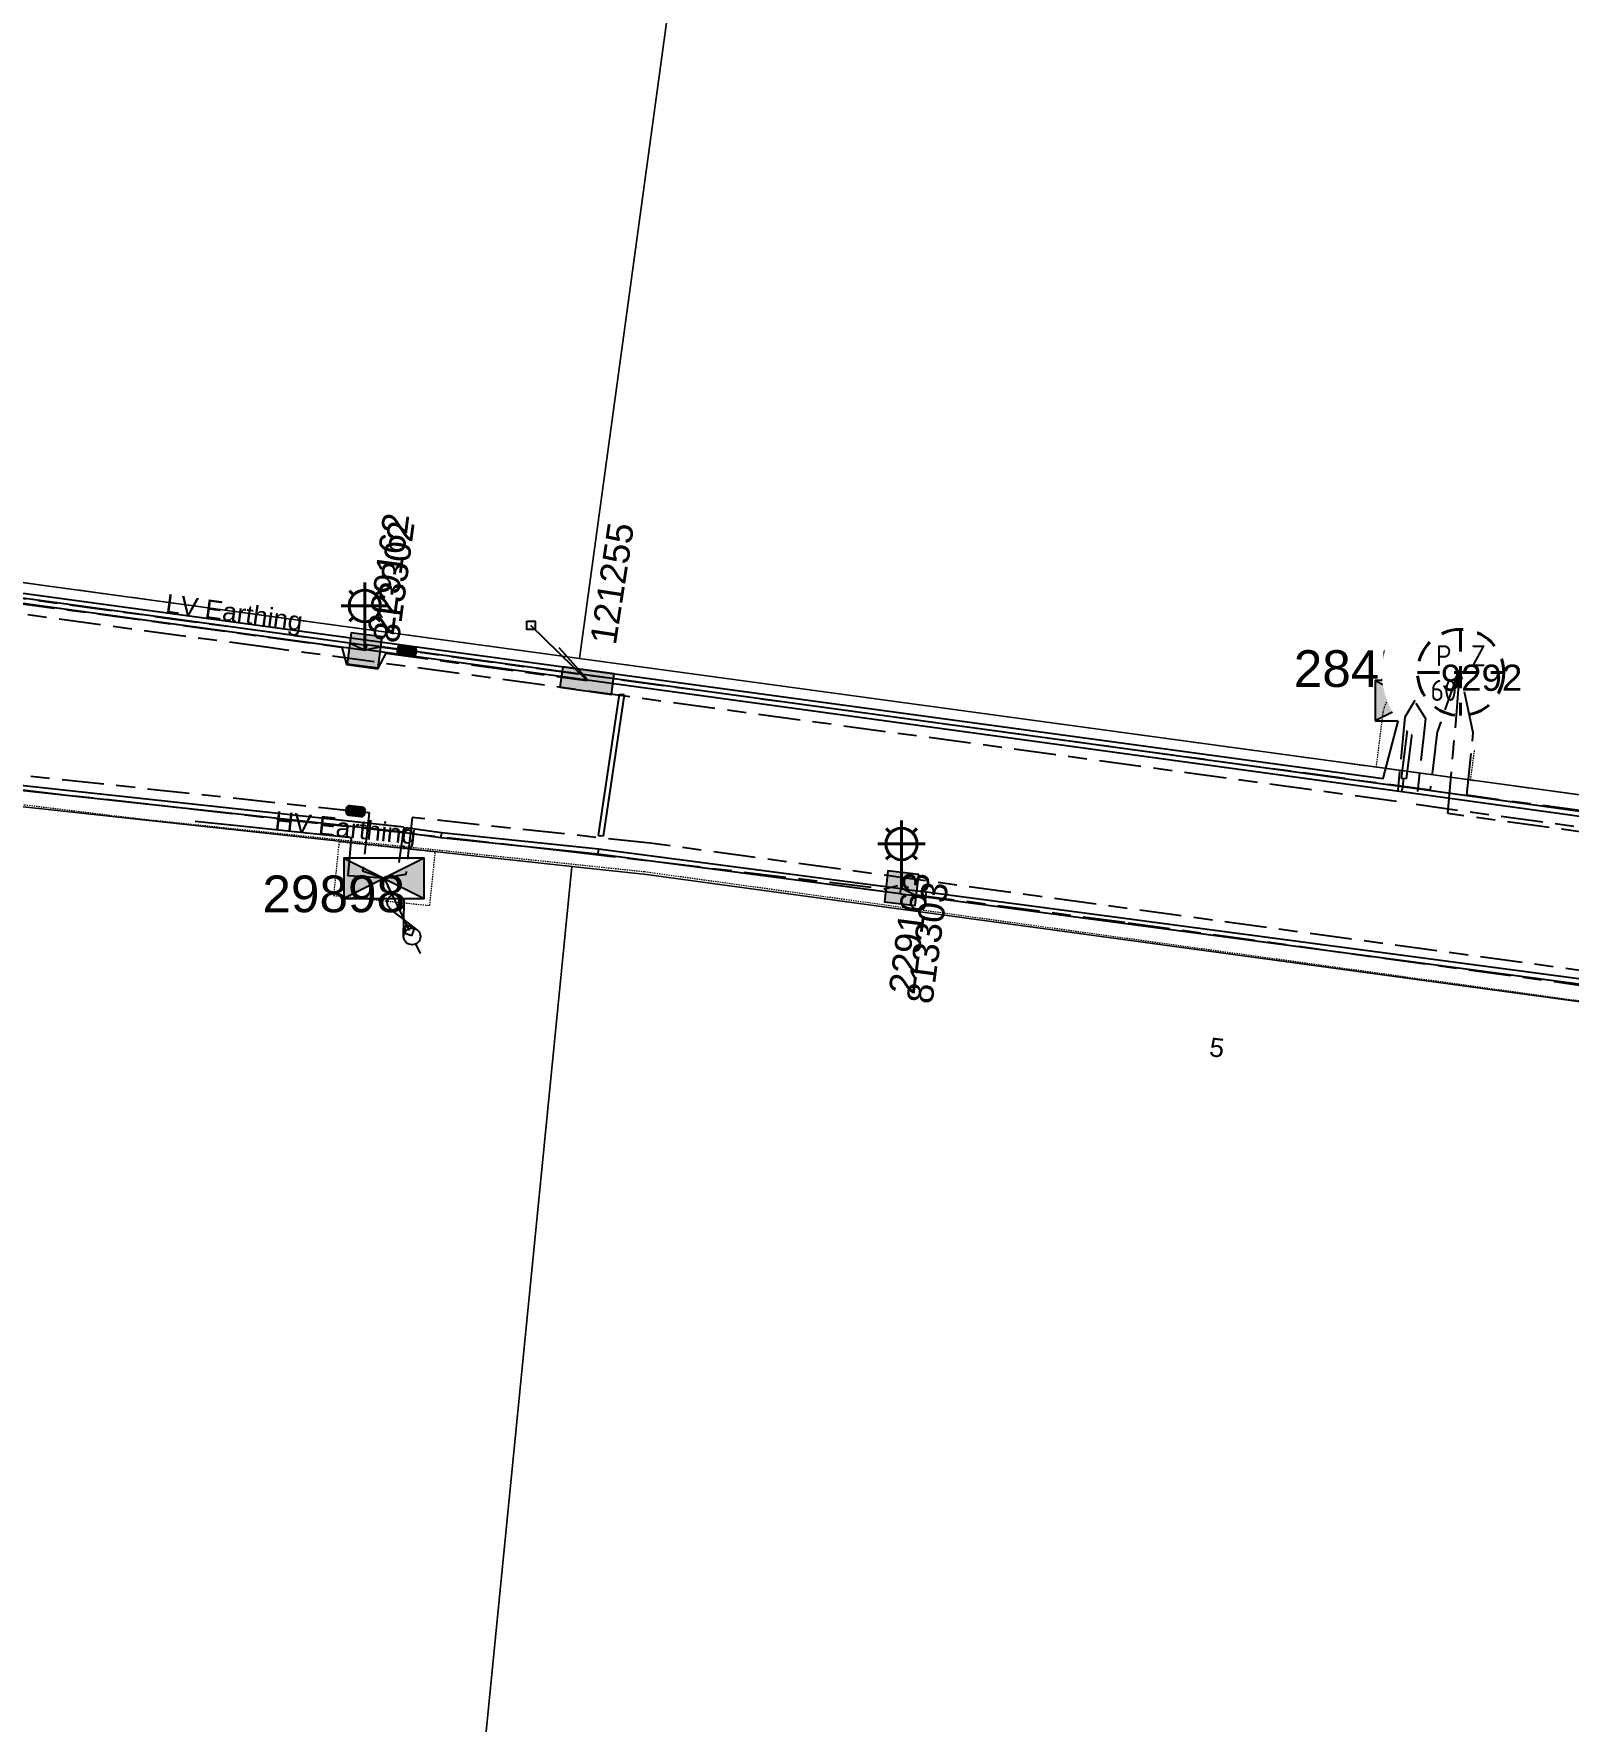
# Model space of a CAD drawing. Header units: metres. Extents: x 302931 to 308644, y 6253878 to 6257414.
# Drawn here: x 307536.4 to 307682.7, y 6255175.6 to 6255336.5 of the extents above; entities that cross this region are included whole.
import ezdxf
from ezdxf.enums import TextEntityAlignment as Align

# ---------------------------------------------------------------- set-up
doc = ezdxf.new("R2010")
doc.units = ezdxf.units.M
for name, pattern in [('Cable Exist UG', [8.2, 4, -1.2, 1.8, -1.2]), ('Dash', [5, 3, -2]), ('HIDDEN', [0.375, 0.25, -0.125]), ('HIDDEN2', [0.1875, 0.125, -0.0625])]:
    doc.linetypes.add(name, pattern=pattern)
doc.layers.get('0').update_dxf_attribs({"color": 6})
doc.layers.add('Cadastre Land Parcels_SP_EXT', color=9, linetype='Continuous', lineweight=5)
doc.layers.add('Cadastre Other Property_SP_EXT', color=9, linetype='HIDDEN', lineweight=5)
for name, color, linetype in [('Duct_SP_EXT', 7, 'Continuous'), ('Equip_HV_EXT', 7, 'Continuous'), ('Equip_LV_EXT', 7, 'Continuous'), ('Equip_SL_EXT', 7, 'Continuous'), ('Equip_SP_SL_EXT', 7, 'Continuous'), ('Mains_HV_EXT', 7, 'Continuous'), ('Mains_LV_EXT', 7, 'Continuous'), ('Mains_SL_EXT', 7, 'Continuous'), ('Services_SP_EXT', 7, 'Continuous'), ('Sub_SP_EXT', 7, 'Continuous'), ('SupportsUG_SP_LV_EXT', 7, 'Continuous'), ('SupportsUG_SP_LV_SL_EXT', 7, 'Continuous'), ('Trench_SP_EXT', 7, 'Continuous')]:
    doc.layers.add(name, color=color, linetype=linetype)
doc.styles.add('COLUMN_LABEL', font='arial.ttf')
doc.styles.add('iecARIAL', font='arial.ttf', dxfattribs={"height": 2})
doc.styles.add('IESYMBOL1', font='isocp.shx')
doc.styles.add('POLE_LABEL', font='arial.ttf')
doc.styles.add('SLCP_LABEL', font='arial.ttf', dxfattribs={"height": 3.5})
doc.styles.get("Standard").update_dxf_attribs({"font": 'arial.ttf'})
doc.linetypes.add('Cable E UG', pattern='A,6,-0.5,["E",Standard,S=1.7,R=0,X=0.5,Y=-1],-2.9', length=9.4)

# ---------------------------------------------------------------- blocks, each defined once
blk = doc.blocks.new('SUB_PADMOUNT_EXT')
for points in [[(0, 0), (-3.84, 1.92), (-3.84, -1.92)], [(0, 0), (3.84, 1.92), (3.84, -1.92)]]:
    blk.add_hatch(color=256).paths.add_polyline_path(points)
for p, q in [((3.84, 1.92), (-3.84, -1.92)), ((-3.84, 1.92), (3.84, -1.92))]:
    blk.add_line(p, q)
blk.add_lwpolyline([(-3.84, -1.92), (3.84, -1.92), (3.84, 1.92), (-3.84, 1.92)], close=True)
for tag, height, flags, p in [('ASSET_NUM', 3.5, 8, (2, 2)), ('STREET_CODE', 0.2, 9, (1.5, 0)), ('CONSTRUCTED_VOLTAGE', 0.2, 9, (1.5, -0.2)), ('OPERATING_VOLTAGE', 0.2, 9, (1.5, -0.6)), ('ORIENTATION', 0.2, 9, (1.5, -0.8)), ('OWNED_BY', 0.2, 9, (1.5, -1)), ('OPERATED_BY', 0.2, 9, (1.5, -1.2)), ('SECONDARY_VOLTAGE', 0.2, 9, (1.5, -1.6)), ('NO_PHASES', 0.2, 9, (1.5, -0.4)), ('MAINTAINED_BY', 0.2, 9, (1.5, -1.4)), ('STATE', 0.2, 9, (1.5, -1.8)), ('SUBSTATION_TYPE', 0.2, 9, (1.5, -2.2)), ('STREETNAME', 0.2, 9, (1.5, -3)), ('SUBURB', 0.2, 9, (1.5, -3.2)), ('PARENT', 0.2, 9, (1.5, -2)), ('USAGE', 0.2, 9, (1.5, -2.4)), ('LEGEND', 0.2, 9, (1.5, -2.6)), ('LOCATION', 0.2, 9, (1.5, -2.8)), ('Z', 0.2, 1, (1.5, -3.6)), ('NOTES', 0.2, 9, (1.5, -3.4))]:
    blk.add_attdef(tag, text='', height=height, dxfattribs=dict(flags=flags)).set_placement(p, align=Align.MIDDLE_LEFT)
blk = doc.blocks.new('COLUMN_EXT')
blk.add_hatch(color=256).paths.add_polyline_path([(-1.49, 1.48), (-1.49, -1.49), (1.48, -1.49), (1.48, 1.48)])
blk.add_lwpolyline([(-1.49, -1.49), (1.48, -1.49), (1.48, 1.48), (-1.49, 1.48)], close=True)
for tag, height, style, flags, p in [('ASSET_NUM', 2.5, 'COLUMN_LABEL', 8, (2, 2)), ('STRUCTURE_PLANT_NUMBER', 0.2, 'POLE_LABEL', 9, (1.81, 0.03)), ('STREET_CODE', 0.2, 'COLUMN_LABEL', 9, (1.81, -0.2))]:
    blk.add_attdef(tag, text='', height=height, dxfattribs=dict(style=style, flags=flags)).set_placement(p, align=Align.MIDDLE_LEFT)
at = {"flags": 9}
for tag, p in [('COLUMN_TYPE', (1.81, -0.4)), ('OWNED_BY', (1.81, -0.6)), ('STATE', (1.81, -0.8)), ('USAGE', (1.81, -1)), ('STREETNAME', (1.81, -1.6)), ('LEGEND', (1.81, -1.2)), ('LOCATION', (1.81, -1.4)), ('SUBURB', (1.81, -1.8)), ('NOTES', (1.81, -2))]:
    blk.add_attdef(tag, text='', height=0.2, dxfattribs=at).set_placement(p, align=Align.MIDDLE_LEFT)
at = {"flags": 1}
blk.add_attdef('Z', (1.81, -2.35), '', height=0.2, dxfattribs=at)
blk = doc.blocks.new('PILLAR_EXT')
blk.add_hatch(color=256).paths.add_polyline_path([(-2.475, 0.99), (-2.475, -0.99), (2.475, -0.99), (2.475, 0.99)])
blk.add_lwpolyline([(-2.475, -0.99), (2.475, -0.99), (2.475, 0.99), (-2.475, 0.99)], close=True)
at = {"style": 'iecARIAL', "flags": 8}
blk.add_attdef('ASSET_NUM', (1.5, 3.5), '', height=2.5, dxfattribs=at)
for tag, p, flags in [('OWNED_BY', (0, -0.2), 9), ('STATE', (0, -0.4), 9), ('SUPPORT_TYPE', (0, -0.6), 9), ('STREETNAME', (0, -1.8), 9), ('USAGE', (0, -0.8), 9), ('LEGEND', (0, -1), 9), ('LOCATION', (0, -1.2), 9), ('NOTES', (0, -1.4), 9), ('PARENT', (0, -1.6), 9), ('SUBURB', (0, -2), 1)]:
    blk.add_attdef(tag, p, '', height=0.2, dxfattribs=dict(flags=flags))
blk = doc.blocks.new('SL_LANTERN_EXT')
at = {"lineweight": 40}
for p, q in [((0, 1.97), (0, 6.47)), ((-1.46, 5.68), (-1.06, 5.28)), ((1.46, 5.68), (1.06, 5.28)), ((-2.25, 4.22), (2.25, 4.22)), ((-1.46, 2.76), (-1.06, 3.16)), ((0, 0), (0, 2.72)), ((1.46, 2.76), (1.06, 3.16))]:
    blk.add_line(p, q, dxfattribs=at)
blk.add_circle((0, 4.22), 1.5, dxfattribs=at)
at = {"style": 'iecARIAL', "flags": 8}
blk.add_attdef('ASSET_NUM', (1.5, 1.5), '', height=2.5, dxfattribs=at)
for tag, p, height, flags in [('OPERATING_VOLTAGE', (0.98, -1.65), 0.2, 9), ('CONSTRUCTED_VOLTAGE', (0.98, -0.65), 0.2, 9), ('CONTROL_TYPE', (0.98, -0.85), 0.2, 9), ('LANTERN_PURPOSE', (0.98, -1.05), 0.2, 9), ('LANTERN_TYPE', (0.98, -1.25), 0.2, 9), ('NO_PHASES', (0.98, -1.45), 0.2, 9), ('LNUMBER', (2.18, -3.25), 2.5, 8), ('ORIENTATION', (0.98, -1.85), 0.2, 9), ('OWNED_BY', (0.98, -2.05), 0.2, 9), ('STATE', (0.98, -2.25), 0.2, 9), ('USAGE', (0.98, -2.45), 0.2, 9), ('CEXIST', (0.98, -2.65), 0.2, 9), ('CNEW', (0.98, -2.85), 0.2, 9), ('CNUMBER', (0.98, -3.05), 0.2, 9), ('CREMOVE', (0.98, -3.25), 0.2, 9), ('CREPLACE', (0.98, -3.45), 0.2, 9), ('LKINGHEIGHT', (0.98, -3.65), 0.2, 9), ('LBRACKET', (0.98, -3.85), 0.2, 9), ('LBRACKETVOCAB', (0.98, -4.05), 0.2, 9), ('LCATEGORY', (0.98, -4.25), 0.2, 9), ('LCHARGE1', (0.98, -4.45), 0.2, 9), ('LCHARGE1PERCENT', (0.98, -4.65), 0.2, 9), ('LCHARGE2', (0.98, -4.85), 0.2, 9), ('LCHARGE2PERCENT', (0.98, -5.05), 0.2, 9), ('LCHARGE3', (0.98, -5.25), 0.2, 9), ('LCHARGE3PERCENT', (0.98, -5.45), 0.2, 9), ('LEXIST', (0.98, -5.65), 0.2, 9), ('LLAMP', (0.98, -5.85), 0.2, 9), ('LLAMPVOCAB', (0.98, -6.05), 0.2, 9), ('LMAST', (0.98, -6.25), 0.2, 9), ('LMASTVOCAB', (0.98, -6.45), 0.2, 9), ('LNEW', (0.98, -6.65), 0.2, 9), ('LANTNUMBER', (0.98, -6.85), 0.2, 9), ('LOUTREACH', (0.98, -7.25), 0.2, 9), ('LOUTREACHVOCAB', (0.98, -7.45), 0.2, 9), ('LRATECODE', (0.98, -7.65), 0.2, 9), ('LREMOVE', (0.98, -7.85), 0.2, 9), ('LREPLACE', (0.98, -8.05), 0.2, 9), ('STREETNAME', (0.98, -9.25), 0.2, 9), ('SUBURB', (0.98, -9.45), 0.2, 1), ('LTYPE', (0.98, -8.25), 0.2, 9), ('LTYPEVOCAB', (0.98, -8.45), 0.2, 9), ('LEGEND', (0.98, -8.65), 0.2, 9), ('LOCATION', (0.98, -8.85), 0.2, 9), ('NOTES', (0.98, -9.05), 0.2, 9)]:
    blk.add_attdef(tag, p, '', height=height, dxfattribs=dict(flags=flags))
blk = doc.blocks.new('CCP_EXT')
at = {"flags": 9}
for tag, p in [('LIFE_SUPPORT', (0, -1.6)), ('STATE', (0, -1.8)), ('NOTES', (0, -2))]:
    blk.add_attdef(tag, text='', height=0.2, dxfattribs=at).set_placement(p, align=Align.MIDDLE_LEFT)
blk.add_wipeout([(0, 0.57), (0.57, 0), (0, -0.57), (-0.57, 0)])
blk.add_lwpolyline([(-0.57, 0), (0, 0.57), (0.57, 0), (0, -0.57), (-0.57, 0)])
at = {"flags": 1}
blk.add_attdef('Z', (0, 0), '', height=0.2, dxfattribs=at)
at = {"flags": 9}
for tag, p in [('CCP_TYPE', (0, 0)), ('CONSTRUCTED_VOLTAGE', (0, -0.2)), ('OPERATING_VOLTAGE', (0, -0.6)), ('ORIENTATION', (0, -0.8)), ('OWNED_BY', (0, -1)), ('NO_PHASES', (0, -0.4)), ('USAGE', (0, -1.2)), ('LEGEND', (0, -1.4))]:
    blk.add_attdef(tag, text='', height=0.2, dxfattribs=at).set_placement(p, align=Align.MIDDLE_LEFT)
blk = doc.blocks.new('SL_STJ_EXT')
h = blk.add_hatch(color=256)
edge = h.paths.add_edge_path()
edge.add_ellipse((-0.59, 0.13), major_axis=(0.226, 0.226), ratio=1, start_angle=45, end_angle=135)
edge.add_line((-0.91, 0.13), (-0.91, -0.13))
edge.add_ellipse((-0.59, -0.13), major_axis=(0.226, 0.226), ratio=1, start_angle=135, end_angle=225)
edge.add_line((-0.59, -0.45), (0.59, -0.45))
edge.add_ellipse((0.59, -0.13), major_axis=(-0.226, 0.226), ratio=1, start_angle=135, end_angle=225)
edge.add_line((0.91, -0.13), (0.91, 0.13))
edge.add_ellipse((0.59, 0.13), major_axis=(-0.226, 0.226), ratio=1, start_angle=225, end_angle=315)
edge.add_line((0.59, 0.45), (-0.59, 0.45))
blk.add_lwpolyline([(-0.91, 0.13), (-0.91, -0.13, 0.414214), (-0.59, -0.45), (0.59, -0.45, 0.414214), (0.91, -0.13), (0.91, 0.13, 0.414214), (0.59, 0.45), (-0.59, 0.45, 0.414214)], format="xyb", close=True)
at = {"flags": 1}
blk.add_attdef('Z', (0, 0), '', height=0.2, dxfattribs=at)
at = {"flags": 9}
for tag, p in [('ORIENTATION', (0, 0)), ('USAGE', (0, -0.2)), ('LEGEND', (0, -0.4)), ('NOTES', (0, -0.6))]:
    blk.add_attdef(tag, text='', height=0.2, dxfattribs=at).set_placement(p, align=Align.MIDDLE_LEFT)
blk = doc.blocks.new('HV_STJ_EXT')
h = blk.add_hatch(color=256)
edge = h.paths.add_edge_path()
edge.add_ellipse((-0.59, 0.13), major_axis=(0.226, 0.226), ratio=1, start_angle=45, end_angle=135)
edge.add_line((-0.91, 0.13), (-0.91, -0.13))
edge.add_ellipse((-0.59, -0.13), major_axis=(0.226, 0.226), ratio=1, start_angle=135, end_angle=225)
edge.add_line((-0.59, -0.45), (0.59, -0.45))
edge.add_ellipse((0.59, -0.13), major_axis=(-0.226, 0.226), ratio=1, start_angle=135, end_angle=225)
edge.add_line((0.91, -0.13), (0.91, 0.13))
edge.add_ellipse((0.59, 0.13), major_axis=(-0.226, 0.226), ratio=1, start_angle=225, end_angle=315)
edge.add_line((0.59, 0.45), (-0.59, 0.45))
blk.add_lwpolyline([(-0.91, 0.13), (-0.91, -0.13, 0.414214), (-0.59, -0.45), (0.59, -0.45, 0.414214), (0.91, -0.13), (0.91, 0.13, 0.414214), (0.59, 0.45), (-0.59, 0.45, 0.414214)], format="xyb", close=True)
for tag, flags, p in [('ORIENTATION', 9, (1.5, 0)), ('Z', 1, (1.5, -0.8)), ('USAGE', 9, (1.5, -0.2)), ('LEGEND', 9, (1.5, -0.4)), ('NOTES', 9, (1.5, -0.6))]:
    blk.add_attdef(tag, text='', height=0.2, dxfattribs=dict(flags=flags)).set_placement(p, align=Align.MIDDLE_LEFT)
blk = doc.blocks.new('LV_UG_DFUSE_CLOSED_EXT')
for points in [[(1, 0), (0, 0)], [(5.04, 0.73), (2.16, -0.72)], [(5.05, -0.71), (2.16, 0.72)], [(6.2, 0.01), (7.2, 0.01)]]:
    blk.add_lwpolyline(points)
for centre in [(1.8, 0), (5.4, 0.01)]:
    blk.add_circle(centre, 0.8)
at = {"flags": 9}
for tag, p in [('ACTUAL_STATUS', (0, 0)), ('CONSTRUCTED_VOLTAGE', (0, -0.2)), ('OPERATING_VOLTAGE', (0, -0.6)), ('ORIENTATION', (0, -0.8)), ('STATE', (0, -1)), ('SWITCH_TYPE', (0, -1.2)), ('NO_PHASES', (0, -0.4)), ('USAGE', (0, -1.4)), ('NOTES', (0, -1.6))]:
    blk.add_attdef(tag, text='', height=0.2, dxfattribs=at).set_placement(p, align=Align.MIDDLE_LEFT)
at = {"flags": 1}
blk.add_attdef('Z', (0, 0), '', height=0.2, dxfattribs=at)
blk = doc.blocks.new('SLCP_ZELL_EXT')
blk.add_wipeout([(-0.24, 7.5), (-0.71, 7.47), (-1.17, 7.41), (-1.64, 7.32), (-2.09, 7.21), (-2.54, 7.06), (-2.98, 6.89), (-3.41, 6.69), (-3.82, 6.46), (-4.22, 6.21), (-4.6, 5.93), (-4.96, 5.63), (-5.31, 5.31), (-5.63, 4.96), (-5.93, 4.6), (-6.21, 4.22), (-6.46, 3.82), (-6.69, 3.41), (-6.89, 2.98), (-7.06, 2.54), (-7.21, 2.09), (-7.32, 1.64), (-7.41, 1.17), (-7.47, 0.71), (-7.5, 0.24), (-7.5, -0.24), (-7.47, -0.71), (-7.41, -1.17), (-7.32, -1.64), (-7.21, -2.09), (-7.06, -2.54), (-6.89, -2.98), (-6.69, -3.41), (-6.46, -3.82), (-6.21, -4.22), (-5.93, -4.6), (-5.63, -4.96), (-5.31, -5.31), (-4.96, -5.63), (-4.6, -5.93), (-4.22, -6.21), (-3.82, -6.46), (-3.41, -6.69), (-2.98, -6.89), (-2.54, -7.06), (-2.09, -7.21), (-1.64, -7.32), (-1.17, -7.41), (-0.71, -7.47), (-0.24, -7.5), (0.24, -7.5), (0.71, -7.47), (1.17, -7.41), (1.64, -7.32), (2.09, -7.21), (2.54, -7.06), (2.98, -6.89), (3.41, -6.69), (3.82, -6.46), (4.22, -6.21), (4.6, -5.93), (4.96, -5.63), (5.31, -5.31), (5.63, -4.96), (5.93, -4.6), (6.21, -4.22), (6.46, -3.82), (6.69, -3.41), (6.89, -2.98), (7.06, -2.54), (7.21, -2.09), (7.32, -1.64), (7.41, -1.17), (7.47, -0.71), (7.5, -0.24), (7.5, 0.24), (7.47, 0.71), (7.41, 1.17), (7.32, 1.64), (7.21, 2.09), (7.06, 2.54), (6.89, 2.98), (6.69, 3.41), (6.46, 3.82), (6.21, 4.22), (5.93, 4.6), (5.63, 4.96), (5.31, 5.31), (4.96, 5.63), (4.6, 5.93), (4.22, 6.21), (3.82, 6.46), (3.41, 6.69), (2.98, 6.89), (2.54, 7.06), (2.09, 7.21), (1.64, 7.32), (1.17, 7.41), (0.71, 7.47), (0.24, 7.5)])
at = {"linetype": 'Dash', "lineweight": 40, "ltscale": 0.7}
for p, q in [((0, 4.11), (0, -4.11)), ((-4.11, 0), (4.11, 0))]:
    blk.add_line(p, q, dxfattribs=at)
blk.add_circle((0, 0), 4.11, dxfattribs=at)
at = {"lineweight": 40, "style": 'IESYMBOL1'}
for s, p in [('P', (-1.6, 0)), ('Z', (1.7, 0)), ('60', (-1.61, -3.31))]:
    blk.add_text(s, height=2, dxfattribs=at).set_placement(p, align=Align.BOTTOM_CENTER)
at = {"style": 'SLCP_LABEL'}
for tag, height, flags, p in [('ASSET_NUM', 2.5, 8, (2, 2)), ('STREET_CODE', 0.2, 9, (0, -0.2))]:
    blk.add_attdef(tag, text='', height=height, dxfattribs=dict(at, flags=flags)).set_placement(p, align=Align.MIDDLE_LEFT)
at = {"flags": 1}
blk.add_attdef('Z', (0, 0), '', height=0.2, dxfattribs=at)
at = {"flags": 9}
for tag, p in [('CONSTRUCTED_VOLTAGE', (0, -0.4)), ('CONTROL_TYPE', (0, -0.6)), ('OPERATING_VOLTAGE', (0, -1)), ('ORIENTATION', (0, -1.2)), ('OWNED_BY', (0, -1.4)), ('NO_PHASES', (0, -0.8)), ('USAGE', (0, -1.6)), ('STATE', (0, -2)), ('LOCATION', (0, -1.8)), ('NOTES', (0, -2.2))]:
    blk.add_attdef(tag, text='', height=0.2, dxfattribs=at).set_placement(p, align=Align.MIDDLE_LEFT)

msp = doc.modelspace()

# ---------------------------------------------------------------- linework, layer by layer
at = {"layer": 'Cadastre Land Parcels_SP_EXT', "linetype": 'Continuous'}
for points in [[(307426.1, 6255299.06), (307588.42, 6255276.95), (307612.54, 6255453.27), (307580.92, 6255457.58), (307578.55, 6255440.19), (307348.19, 6255471.6)], [(307612.54, 6255453.27), (307588.42, 6255276.95), (307722.34, 6255258.7)], [(307722.34, 6255258.7), (307588.42, 6255276.95), (307426.1, 6255299.06)], [(307576.76, 6255147.05), (307587.67, 6255257.12), (307459.97, 6255271), (307426.09, 6255024.13)], [(307459.97, 6255271), (307587.67, 6255257.12), (307594.78, 6255256.35), (307689.9, 6255243.37)], [(307689.9, 6255243.37), (307594.78, 6255256.35), (307587.67, 6255257.12), (307576.76, 6255147.05)]]:
    msp.add_lwpolyline(points, dxfattribs=at)
at = {"layer": 'Cadastre Other Property_SP_EXT', "linetype": 'HIDDEN2'}
msp.add_lwpolyline([(307673.38, 6255265.37), (307674.02, 6255270.22), (307674.02, 6255270.22, 0.414202), (307671.49, 6255274.01), (307671.49, 6255274.01), (307668.8, 6255274.36), (307668.8, 6255274.36, 0.414221), (307665.01, 6255271.83), (307665.01, 6255271.83), (307664.36, 6255266.6), (307673.38, 6255265.37)], format="xyb", close=True, dxfattribs=at)
msp.add_lwpolyline([(307565.48, 6255259.45), (307564.95, 6255254.35), (307574.13, 6255253.39), (307574.66, 6255258.49), (307565.48, 6255259.45)], close=True, dxfattribs=at)
at = {"layer": 'Duct_SP_EXT'}
for p, q in [((307472.86, 6255290.79), (307568.03, 6255277.74)), ((307472.92, 6255291.27), (307568.1, 6255278.22)), ((307568.03, 6255277.74), (307568.06, 6255277.98)), ((307568.04, 6255277.76), (307568.07, 6255277.99)), ((307666.81, 6255264.22), (307568.04, 6255277.76)), ((307568.1, 6255278.22), (307568.06, 6255277.98)), ((307568.1, 6255278.23), (307568.07, 6255277.99)), ((307666.87, 6255264.7), (307568.1, 6255278.23)), ((307592.18, 6255273.54), (307590.19, 6255260.07)), ((307592.66, 6255273.47), (307590.66, 6255260)), ((307592.18, 6255273.54), (307592.42, 6255273.51)), ((307592.66, 6255273.47), (307592.42, 6255273.51)), ((307667.37, 6255270.33), (307666.75, 6255265.54)), ((307667.85, 6255270.27), (307667.22, 6255265.48)), ((307667.37, 6255270.33), (307667.61, 6255270.3)), ((307667.85, 6255270.27), (307667.61, 6255270.3)), ((307571.61, 6255260.38), (307499.69, 6255268.2)), ((307571.66, 6255260.86), (307499.74, 6255268.68)), ((307666.75, 6255265.54), (307666.99, 6255265.51)), ((307666.87, 6255264.7), (307666.84, 6255264.46)), ((307666.87, 6255264.7), (307666.84, 6255264.46)), ((307702.67, 6255259.73), (307666.87, 6255264.7)), ((307667.22, 6255265.48), (307666.99, 6255265.51)), ((307666.81, 6255264.22), (307666.84, 6255264.46)), ((307666.81, 6255264.22), (307666.84, 6255264.46)), ((307702.6, 6255259.25), (307666.81, 6255264.22)), ((307571.61, 6255260.38), (307571.64, 6255260.62)), ((307571.66, 6255260.86), (307571.64, 6255260.62)), ((307571.74, 6255260.31), (307571.77, 6255260.55)), ((307575.19, 6255259.84), (307571.74, 6255260.31)), ((307571.8, 6255260.79), (307571.77, 6255260.55)), ((307575.25, 6255260.32), (307571.8, 6255260.79)), ((307575.19, 6255259.84), (307575.22, 6255260.08)), ((307590.17, 6255258.28), (307575.19, 6255259.84)), ((307575.25, 6255260.32), (307575.22, 6255260.08)), ((307590.23, 6255258.76), (307575.25, 6255260.32)), ((307590.19, 6255260.07), (307590.42, 6255260.04)), ((307590.66, 6255260), (307590.42, 6255260.04)), ((307590.17, 6255258.28), (307590.2, 6255258.52)), ((307619, 6255254.51), (307590.17, 6255258.28)), ((307590.23, 6255258.76), (307590.2, 6255258.52)), ((307619.06, 6255254.98), (307590.23, 6255258.76)), ((307619.06, 6255254.98), (307619.03, 6255254.75)), ((307619.06, 6255254.98), (307619.03, 6255254.75)), ((307619.06, 6255254.98), (307621.47, 6255254.69)), ((307619, 6255254.51), (307619.03, 6255254.75)), ((307619, 6255254.51), (307619.03, 6255254.75)), ((307619, 6255254.51), (307621.41, 6255254.21)), ((307621.41, 6255254.21), (307621.44, 6255254.45)), ((307621.41, 6255254.21), (307688.44, 6255245.3)), ((307621.47, 6255254.69), (307621.44, 6255254.45)), ((307621.47, 6255254.69), (307688.5, 6255245.78))]:
    msp.add_line(p, q, dxfattribs=at)
at = {"layer": 'Mains_HV_EXT', "linetype": 'Cable Exist UG'}
for points in [[(307429.49, 6255302.5), (307428.41, 6255293.71), (307424.49, 6255294.24), (307424.49, 6255294.24), (307419.73, 6255295.07), (307414.67, 6255296.32), (307408.48, 6255298.03), (307403.37, 6255299.1), (307402.94, 6255299.16), (307400.21, 6255280.23), (307400.21, 6255280.23), (307407.56, 6255279.85), (307420.2, 6255279.52), (307459.93, 6255274.01), (307490.15, 6255270.72), (307490.15, 6255270.72), (307567.04, 6255262.38)], [(307567.1, 6255262.39), (307568.36, 6255262.25), (307567.73, 6255256.69), (307569.77, 6255255.99)]]:
    msp.add_lwpolyline(points, dxfattribs=at)
at = {"layer": 'Mains_HV_EXT', "linetype": 'Cable E UG'}
for points in [[(307556.73, 6255260.88), (307551.76, 6255261.4)], [(307561.79, 6255260.35), (307556.73, 6255260.88)], [(307569.77, 6255255.99), (307566.36, 6255256.22), (307566.68, 6255259.84), (307561.79, 6255260.35)]]:
    msp.add_lwpolyline(points, dxfattribs=at)
at = {"layer": 'Mains_SL_EXT', "linetype": 'Cable Exist UG'}
for points in [[(307434.88, 6255295.68), (307436.46, 6255296.13), (307436.46, 6255296.13), (307480.36, 6255290.16), (307480.36, 6255290.16, 0.017714), (307482.93, 6255289.83), (307482.93, 6255289.83), (307566.48, 6255278.43), (307566.48, 6255278.43), (307567.93, 6255277.73)], [(307707.72, 6255228.89), (307706.5, 6255230.15), (307705.72, 6255232.51), (307705.72, 6255232.51, 0.291415), (307693.42, 6255244.43), (307693.42, 6255244.43), (307640.4, 6255251.76), (307620.33, 6255254.42), (307619.11, 6255255.04)]]:
    msp.add_lwpolyline(points, format="xyb", dxfattribs=at)
for points in [[(307571.97, 6255277.68), (307569.38, 6255278.03), (307567.93, 6255277.73)], [(307492.57, 6255269.54), (307494.04, 6255268.94), (307494.04, 6255268.94), (307506.43, 6255267.6), (307526.9, 6255265.35), (307587.83, 6255258.52), (307617.52, 6255254.98), (307618.77, 6255255.31)]]:
    msp.add_lwpolyline(points, dxfattribs=at)
at = {"layer": 'Trench_SP_EXT', "linetype": 'Cable Exist UG'}
for points in [[(307589.13, 6255274.96), (307585.71, 6255278.82)], [(307667.7, 6255270.89), (307669.51, 6255273.48)], [(307666.99, 6255265.54), (307666.84, 6255264.46)], [(307571.2, 6255257.5), (307571.64, 6255260.42)]]:
    msp.add_lwpolyline(points, dxfattribs=at)

# ---------------------------------------------------------------- block references
at = {"layer": 'Equip_HV_EXT', "rotation": 353.9589784512355}
msp.add_blockref('HV_STJ_EXT', (307567.05, 6255262.39), dxfattribs=at)
at = {"layer": 'Equip_SL_EXT', "rotation": 351.7241073025374}
msp.add_blockref('SL_STJ_EXT', (307571.94, 6255277.68), dxfattribs=at)
at = {"layer": 'Equip_SP_SL_EXT'}
ref = msp.add_blockref('SL_LANTERN_EXT', (307567.93, 6255277.73), dxfattribs=at)
ref.add_attrib('ASSET_NUM', '229162', dxfattribs={"layer": '0', "height": 2.5, "rotation": 82.4769, "style": 'iecARIAL'}).set_placement((307569.43, 6255279.23), align=Align.MIDDLE_LEFT)
ref = msp.add_blockref('SL_LANTERN_EXT', (307619.11, 6255255.04), dxfattribs=at)
ref.add_attrib('ASSET_NUM', '229163', dxfattribs={"layer": '0', "height": 2.5, "rotation": 82.6334, "style": 'iecARIAL'}).set_placement((307620.61, 6255256.54), align=Align.MIDDLE_RIGHT)
at = {"layer": 'Sub_SP_EXT'}
ref = msp.add_blockref('SUB_PADMOUNT_EXT', (307668.11, 6255272.93), dxfattribs=at)
ref.add_attrib('ASSET_NUM', '28450', dxfattribs={"layer": '0', "height": 3.5}).set_placement((307670.11, 6255273.18), align=Align.BOTTOM_RIGHT)
ref = msp.add_blockref('SUB_PADMOUNT_EXT', (307569.77, 6255255.99), dxfattribs=at)
ref.add_attrib('ASSET_NUM', '29898', dxfattribs={"layer": '0', "height": 3.5}).set_placement((307571.77, 6255256.25), align=Align.TOP_RIGHT)
at = {"layer": 'SupportsUG_SP_LV_EXT'}
ref = msp.add_blockref('PILLAR_EXT', (307589.13, 6255274.84), dxfattribs=dict(at, rotation=172.1546436128092))
ref.add_attrib('ASSET_NUM', '121255', dxfattribs={"layer": '0', "height": 2.5, "rotation": 81.3406, "style": 'iecARIAL'}).set_placement((307590.63, 6255278.34), align=Align.MIDDLE_LEFT)
at = {"layer": 'SupportsUG_SP_LV_SL_EXT'}
ref = msp.add_blockref('COLUMN_EXT', (307567.93, 6255277.73), dxfattribs=dict(at, rotation=352.4769155246166))
ref.add_attrib('ASSET_NUM', '813302', dxfattribs={"layer": '0', "height": 2.5, "rotation": 82.4769, "style": 'COLUMN_LABEL'}).set_placement((307569.93, 6255278.48), align=Align.MIDDLE_LEFT)
ref = msp.add_blockref('COLUMN_EXT', (307619.11, 6255255.04), dxfattribs=dict(at, rotation=173.5559895234082))
ref.add_attrib('ASSET_NUM', '813303', dxfattribs={"layer": '0', "height": 2.5, "rotation": 82.3933, "style": 'COLUMN_LABEL'}).set_placement((307621.11, 6255255.79), align=Align.TOP_RIGHT)

# ---------------------------------------------------------------- texts
at = {"layer": 'Cadastre Land Parcels_SP_EXT'}
msp.add_text('5', height=1.8, rotation=352.7793, dxfattribs=at).set_placement((307648.38, 6255239.04))
at = {"layer": 'Mains_HV_EXT'}
for s, rotation, p in [('LV Earthing', 352.2417, (307548.86, 6255281.33)), ('HV Earthing', 354.0228, (307559.26, 6255260.61))]:
    msp.add_text(s, height=1.8, rotation=rotation, dxfattribs=at).set_placement(p)

# ---------------------------------------------------------------- next in the draw order: block references
at = {"layer": 'Services_SP_EXT'}
for p, rotation in [((307583.78, 6255280.1), 315.4889739693887), ((307670.34, 6255279.82), 252.06294951013), ((307572.15, 6255251.02), 115.5616040652998)]:
    msp.add_blockref('CCP_EXT', p, dxfattribs=dict(at, rotation=rotation))

# ---------------------------------------------------------------- next in the draw order: linework, layer by layer
at = {"layer": 'Cadastre Other Property_SP_EXT', "linetype": 'HIDDEN2'}
msp.add_lwpolyline([(307457.83, 6255616.18), (307588.39, 6255598.41), (307640.23, 6255591.06), (307858.42, 6255561.61), (307863.31, 6255560.77), (307863.31, 6255560.77, -0.449073), (307872.58, 6255540.12), (307872.58, 6255540.12), (307865.34, 6255526.6), (307837.66, 6255474.65), (307811.9, 6255426.32), (307778.44, 6255350.64), (307762.34, 6255315.5), (307762.34, 6255315.5, -0.021425), (307743.66, 6255277.28), (307743.66, 6255277.28), (307738.53, 6255268.49), (307738.53, 6255268.49, -0.398404), (307719.06, 6255259.1), (307719.06, 6255259.1), (307533.56, 6255284.42)], format="xyb", dxfattribs=at)
msp.add_lwpolyline([(307516.26, 6255265.33), (307546.6, 6255261.65), (307594.65, 6255256.62), (307693.26, 6255243), (307696.97, 6255241.57), (307700.54, 6255238.89), (307703.14, 6255235.27), (307704.76, 6255230.71), (307706.57, 6255226.28), (307708.48, 6255223.49), (307706.32, 6255220.33), (307701.1, 6255215.02), (307716.93, 6255204.22), (307725.62, 6255212.44), (307732, 6255219.31), (307741.79, 6255232.09), (307751.18, 6255248.97), (307761.17, 6255267.64), (307773.52, 6255291.49), (307802.01, 6255353.98), (307830.37, 6255418.17), (307846.67, 6255449.12), (307874.3, 6255500.9)], dxfattribs=at)
at = {"layer": 'Mains_HV_EXT', "linetype": 'Cable E UG'}
msp.add_lwpolyline([(307429.23, 6255300.51), (307428.93, 6255297.67), (307428.93, 6255297.67), (307588.29, 6255275.96), (307665.04, 6255265.5), (307666.62, 6255271.58)], dxfattribs=at)
at = {"layer": 'Mains_HV_EXT', "linetype": 'Cable Exist UG'}
msp.add_lwpolyline([(307703.54, 6255221.55), (307702.19, 6255223.05), (307702.19, 6255223.05), (307703.14, 6255225.33), (307704.59, 6255227.69), (307705.64, 6255229.04), (307706.68, 6255230.69), (307707.14, 6255233.98), (307703.78, 6255239.57), (307701.38, 6255242.38), (307698.14, 6255244.5), (307694.53, 6255245.73), (307595.14, 6255259.33), (307572.45, 6255261.79), (307572.45, 6255261.79), (307571.85, 6255256.34), (307569.77, 6255255.99)], dxfattribs=at)
at = {"layer": 'Mains_LV_EXT', "linetype": 'Cable Exist UG'}
msp.add_lwpolyline([(307429.49, 6255302.5), (307428.99, 6255296.65), (307428.99, 6255296.65), (307432.3, 6255296.2), (307432.74, 6255294.44), (307435.88, 6255294.01), (307436.86, 6255295.58), (307565.76, 6255278.02), (307566.18, 6255276.37), (307569.17, 6255275.96), (307569.98, 6255277.44), (307588.15, 6255274.96), (307589.13, 6255274.84)], dxfattribs=at)
at = {"layer": 'Services_SP_EXT'}
for points in [[(307589.13, 6255274.84), (307583.78, 6255280.1)], [(307668.11, 6255272.93), (307670.34, 6255279.82)], [(307569.77, 6255255.99), (307572.15, 6255251.02)]]:
    msp.add_lwpolyline(points, dxfattribs=at)

# ---------------------------------------------------------------- next in the draw order: block references
at = {"layer": 'Equip_LV_EXT'}
for p, rotation in [((307668.34, 6255273.63), 73.27378467104585), ((307570.1, 6255255.31), 295.5616040652997)]:
    msp.add_blockref('LV_UG_DFUSE_CLOSED_EXT', p, dxfattribs=dict(at, rotation=rotation))

# ---------------------------------------------------------------- next in the draw order: block references
at = {"layer": 'Equip_SL_EXT'}
ref = msp.add_blockref('SLCP_ZELL_EXT', (307672.42, 6255275.61), dxfattribs=at)
ref.add_attrib('ASSET_NUM', '9292', dxfattribs={"layer": '0', "height": 2.5, "style": 'SLCP_LABEL'}).set_placement((307674.42, 6255276.36), align=Align.TOP_CENTER)

# ---------------------------------------------------------------- next in the draw order: linework, layer by layer
at = {"layer": 'Mains_HV_EXT', "linetype": 'Cable Exist UG'}
msp.add_lwpolyline([(307668.06, 6255272.95), (307667.11, 6255271.34), (307666.32, 6255263.32), (307666.32, 6255263.32), (307558.99, 6255277.95), (307504.93, 6255285.29), (307431.37, 6255295.31)], dxfattribs=at)
msp.add_lwpolyline([(307668.15, 6255272.67), (307669.06, 6255271.21), (307668.18, 6255263.05), (307668.18, 6255263.05), (307718.4, 6255256.03), (307718.4, 6255256.03, 0.020016), (307723.31, 6255255.52)], format="xyb", dxfattribs=at)
at = {"layer": 'Mains_SL_EXT', "linetype": 'Cable Exist UG'}
for points in [[(307672.26, 6255275.81), (307670.18, 6255269.93), (307670.18, 6255269.93), (307669.51, 6255264.38), (307669.51, 6255264.38), (307571.97, 6255277.68)], [(307702.47, 6255259.21), (307700.48, 6255260.16), (307700.48, 6255260.16), (307673.03, 6255263.9), (307673.63, 6255269.86), (307672.42, 6255275.61)]]:
    msp.add_lwpolyline(points, dxfattribs=at)
msp.add_lwpolyline([(307707.74, 6255228.89), (307708.03, 6255226.98), (307710.17, 6255223.05), (307712.92, 6255227.02), (307729.06, 6255249.11), (307729.44, 6255249.68), (307726.77, 6255255.05), (307726.77, 6255255.05, -0.087024), (307722.8, 6255255.12), (307722.8, 6255255.12), (307711.54, 6255256.63), (307697.11, 6255258.6), (307671.19, 6255262.15), (307672.1, 6255272.32), (307672.34, 6255275.73)], format="xyb", dxfattribs=at)

doc.saveas('drawing.dxf')
